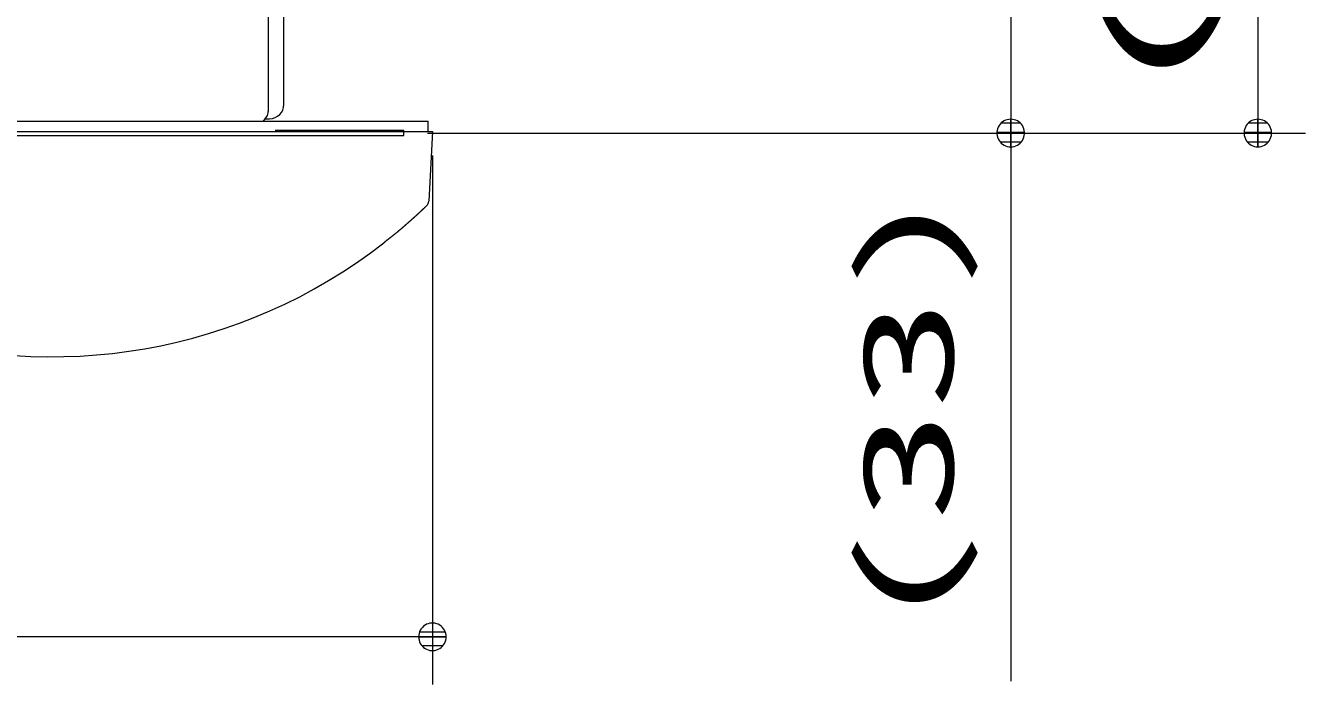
# Model space of a CAD drawing. Units: millimetres on the paper. Extents: x -305 to 305, y -152 to 152.
# Drawn here: x -76.9 to -50.01, y 77.89 to 91.73 of the extents above; entities that cross this region are included whole.
import ezdxf
from ezdxf.enums import TextEntityAlignment as Align

# ---------------------------------------------------------------- set-up
doc = ezdxf.new("R2010")
doc.units = ezdxf.units.MM
doc.linetypes.add('LONG_DASHED2', pattern=[13, 12, -1])
doc.layers.add('0-2_S3', color=7, linetype='Continuous', lineweight=9)
doc.layers.add('0-4_0', color=7, linetype='Continuous', lineweight=9)
doc.styles.add('ＭＳ ゴシック', font='')
doc.styles.get('ＭＳ ゴシック').set_extended_font_data('MS Gothic')

msp = doc.modelspace()

# ---------------------------------------------------------------- linework, layer by layer
at = {"layer": '0-2_S3'}
for p, q in [((-71.47, 90.075), (-71.47, 106.126)), ((-71.8, 103.326), (-71.8, 89.93)), ((-51.008, 99.537), (-51.008, 89.475)), ((-56.2, 92.757), (-56.2, 89.475)), ((-71.9, 89.725), (-71.831, 89.821)), ((-104.261, 89.725), (-68.441, 89.725)), ((-71.862, 89.775), (-71.77, 89.775)), ((-68.441, 89.505), (-68.441, 89.725)), ((-103.354, 89.505), (-68.35, 89.505)), ((-68.45, 89.475), (-50.008, 89.475)), ((-68.35, 89.505), (-68.426, 88.046)), ((-56.2, 89.475), (-56.2, 77.955)), ((-68.35, 89.005), (-68.35, 77.89)), ((-68.35, 78.89), (-104.352, 78.89))]:
    msp.add_line(p, q, dxfattribs=at)
at = {"layer": '0-2_S3', "linetype": 'LONG_DASHED2'}
for p, q in [((-103.752, 89.425), (-68.95, 89.425)), ((-68.95, 89.525), (-71.65, 89.525)), ((-68.95, 89.475), (-68.95, 89.525)), ((-68.95, 89.425), (-68.95, 89.475))]:
    msp.add_line(p, q, dxfattribs=at)
at = {"layer": '0-2_S3'}
for points in [[(-68.472, 87.946), (-68.475, 87.943), (-68.478, 87.94), (-68.482, 87.937), (-68.485, 87.934), (-68.488, 87.931), (-68.491, 87.928), (-68.494, 87.925), (-68.498, 87.922), (-68.501, 87.919), (-68.504, 87.916), (-68.507, 87.912), (-68.51, 87.909), (-68.514, 87.906), (-68.517, 87.903), (-68.52, 87.9), (-68.523, 87.897), (-68.526, 87.894), (-68.529, 87.891), (-68.533, 87.888), (-68.536, 87.885), (-68.539, 87.882), (-68.542, 87.879), (-68.545, 87.876), (-68.549, 87.873), (-68.552, 87.87), (-68.555, 87.867), (-68.558, 87.864), (-68.561, 87.861), (-68.565, 87.858), (-68.568, 87.855), (-68.571, 87.852), (-68.574, 87.848), (-68.578, 87.845), (-68.581, 87.842), (-68.584, 87.839), (-68.587, 87.836), (-68.59, 87.833), (-68.594, 87.83), (-68.597, 87.827)], [(-68.723, 87.71), (-68.727, 87.708), (-68.73, 87.705), (-68.733, 87.702), (-68.737, 87.699), (-68.74, 87.696), (-68.743, 87.693), (-68.746, 87.69), (-68.75, 87.687), (-68.753, 87.684), (-68.756, 87.681), (-68.76, 87.678), (-68.763, 87.675), (-68.766, 87.672), (-68.77, 87.669), (-68.773, 87.666), (-68.776, 87.663), (-68.779, 87.66), (-68.783, 87.657), (-68.786, 87.655), (-68.789, 87.652), (-68.793, 87.649), (-68.796, 87.646), (-68.799, 87.643), (-68.803, 87.64), (-68.806, 87.637), (-68.809, 87.634), (-68.813, 87.631), (-68.816, 87.628), (-68.819, 87.625), (-68.822, 87.622), (-68.826, 87.619), (-68.829, 87.616), (-68.832, 87.614), (-68.836, 87.611), (-68.839, 87.608), (-68.842, 87.605), (-68.846, 87.602), (-68.849, 87.599), (-68.852, 87.596)], [(-68.597, 87.827), (-68.6, 87.824), (-68.603, 87.821), (-68.607, 87.818), (-68.61, 87.815), (-68.613, 87.812), (-68.616, 87.809), (-68.619, 87.806), (-68.623, 87.803), (-68.626, 87.8), (-68.629, 87.797), (-68.632, 87.794), (-68.636, 87.791), (-68.639, 87.788), (-68.642, 87.785), (-68.645, 87.782), (-68.649, 87.779), (-68.652, 87.776), (-68.655, 87.773), (-68.658, 87.77), (-68.662, 87.767), (-68.665, 87.764), (-68.668, 87.761), (-68.671, 87.758), (-68.675, 87.755), (-68.678, 87.752), (-68.681, 87.749), (-68.684, 87.746), (-68.688, 87.743), (-68.691, 87.74), (-68.694, 87.737), (-68.697, 87.734), (-68.701, 87.731), (-68.704, 87.728), (-68.707, 87.725), (-68.71, 87.722), (-68.714, 87.719), (-68.717, 87.716), (-68.72, 87.713), (-68.723, 87.71)], [(-68.982, 87.483), (-68.985, 87.48), (-68.989, 87.477), (-68.992, 87.474), (-68.995, 87.471), (-68.999, 87.468), (-69.002, 87.465), (-69.005, 87.462), (-69.009, 87.459), (-69.012, 87.457), (-69.015, 87.454), (-69.019, 87.451), (-69.022, 87.448), (-69.025, 87.445), (-69.029, 87.442), (-69.032, 87.439), (-69.036, 87.436), (-69.039, 87.434), (-69.042, 87.431), (-69.046, 87.428), (-69.049, 87.425), (-69.052, 87.422), (-69.056, 87.419), (-69.059, 87.417), (-69.063, 87.414), (-69.066, 87.411), (-69.069, 87.408), (-69.073, 87.405), (-69.076, 87.402), (-69.08, 87.4), (-69.083, 87.397), (-69.086, 87.394), (-69.09, 87.391), (-69.093, 87.388), (-69.097, 87.386), (-69.1, 87.383), (-69.103, 87.38), (-69.107, 87.377), (-69.11, 87.374), (-69.114, 87.372)], [(-68.852, 87.596), (-68.856, 87.593), (-68.859, 87.59), (-68.862, 87.587), (-68.866, 87.584), (-68.869, 87.581), (-68.872, 87.579), (-68.876, 87.576), (-68.879, 87.573), (-68.882, 87.57), (-68.885, 87.567), (-68.889, 87.564), (-68.892, 87.561), (-68.895, 87.558), (-68.899, 87.555), (-68.902, 87.552), (-68.905, 87.549), (-68.909, 87.546), (-68.912, 87.544), (-68.915, 87.541), (-68.919, 87.538), (-68.922, 87.535), (-68.925, 87.532), (-68.929, 87.529), (-68.932, 87.526), (-68.935, 87.523), (-68.939, 87.52), (-68.942, 87.517), (-68.945, 87.514), (-68.949, 87.512), (-68.952, 87.509), (-68.955, 87.506), (-68.959, 87.503), (-68.962, 87.5), (-68.965, 87.497), (-68.969, 87.494), (-68.972, 87.491), (-68.975, 87.488), (-68.979, 87.485), (-68.982, 87.483)], [(-69.249, 87.265), (-69.252, 87.262), (-69.256, 87.259), (-69.259, 87.256), (-69.263, 87.254), (-69.266, 87.251), (-69.27, 87.248), (-69.273, 87.245), (-69.277, 87.243), (-69.28, 87.24), (-69.283, 87.237), (-69.287, 87.234), (-69.29, 87.232), (-69.294, 87.229), (-69.297, 87.226), (-69.301, 87.223), (-69.304, 87.221), (-69.308, 87.218), (-69.311, 87.215), (-69.315, 87.212), (-69.318, 87.21), (-69.321, 87.207), (-69.325, 87.204), (-69.328, 87.201), (-69.332, 87.199), (-69.335, 87.196), (-69.339, 87.193), (-69.342, 87.19), (-69.346, 87.188), (-69.349, 87.185), (-69.353, 87.182), (-69.356, 87.179), (-69.359, 87.177), (-69.363, 87.174), (-69.366, 87.171), (-69.37, 87.168), (-69.373, 87.166)], [(-69.114, 87.372), (-69.117, 87.369), (-69.121, 87.366), (-69.124, 87.363), (-69.128, 87.361), (-69.131, 87.358), (-69.134, 87.355), (-69.138, 87.352), (-69.141, 87.35), (-69.145, 87.347), (-69.148, 87.344), (-69.152, 87.341), (-69.155, 87.338), (-69.159, 87.336), (-69.162, 87.333), (-69.166, 87.33), (-69.169, 87.328), (-69.172, 87.325), (-69.176, 87.322), (-69.179, 87.319), (-69.183, 87.317), (-69.186, 87.314), (-69.19, 87.311), (-69.193, 87.308), (-69.197, 87.306), (-69.2, 87.303), (-69.204, 87.3), (-69.207, 87.297), (-69.211, 87.295), (-69.214, 87.292), (-69.218, 87.289), (-69.221, 87.286), (-69.225, 87.284), (-69.228, 87.281), (-69.231, 87.278), (-69.235, 87.276), (-69.238, 87.273), (-69.242, 87.27), (-69.245, 87.267), (-69.249, 87.265)]]:
    msp.add_lwpolyline(points, dxfattribs=at)
for centre, radius, start, end in [((-71.965, 89.918), 0.165, 324.1187, 3.9727), ((-71.77, 90.075), 0.3, 270, 0), ((-68.576, 88.054), 0.15, 313.9083, 356.9989), ((-76.341, 96.121), 11.347, 251.9231, 307.8854)]:
    msp.add_arc(centre, radius, start, end, dxfattribs=at)
at = {"layer": '0-4_0'}
for p, q in [((-56.2, 89.685), (-56.399, 89.685)), ((-56, 89.685), (-56.2, 89.685)), ((-51.008, 89.685), (-51.208, 89.685)), ((-50.808, 89.685), (-51.008, 89.685)), ((-56.2, 89.485), (-56.489, 89.485)), ((-56.2, 89.285), (-56.418, 89.285)), ((-55.91, 89.485), (-56.2, 89.485)), ((-55.981, 89.285), (-56.2, 89.285)), ((-51.008, 89.485), (-51.298, 89.485)), ((-51.008, 89.285), (-51.227, 89.285)), ((-50.719, 89.485), (-51.008, 89.485)), ((-50.789, 89.285), (-51.008, 89.285)), ((-68.078, 78.99), (-68.622, 78.99)), ((-68.131, 78.701), (-68.569, 78.701))]:
    msp.add_line(p, q, dxfattribs=at)
for points in [[(-56.2, 89.765), (-56.236, 89.762), (-56.272, 89.755), (-56.306, 89.744), (-56.339, 89.729), (-56.37, 89.709), (-56.398, 89.686), (-56.423, 89.659), (-56.444, 89.63), (-56.462, 89.598), (-56.475, 89.564), (-56.484, 89.529), (-56.489, 89.493), (-56.489, 89.456), (-56.484, 89.42), (-56.475, 89.385), (-56.462, 89.351), (-56.444, 89.319), (-56.423, 89.29), (-56.398, 89.263), (-56.37, 89.24), (-56.339, 89.22), (-56.306, 89.205), (-56.272, 89.194), (-56.236, 89.187), (-56.2, 89.185), (-56.2, 89.475)], [(-56.2, 89.185), (-56.163, 89.187), (-56.127, 89.194), (-56.093, 89.205), (-56.06, 89.22), (-56.029, 89.24), (-56.001, 89.263), (-55.976, 89.29), (-55.955, 89.319), (-55.937, 89.351), (-55.924, 89.385), (-55.915, 89.42), (-55.91, 89.456), (-55.91, 89.493), (-55.915, 89.529), (-55.924, 89.564), (-55.937, 89.598), (-55.955, 89.63), (-55.976, 89.659), (-56.001, 89.686), (-56.029, 89.709), (-56.06, 89.729), (-56.093, 89.744), (-56.127, 89.755), (-56.163, 89.762), (-56.2, 89.765), (-56.2, 89.475)], [(-51.008, 89.765), (-51.044, 89.762), (-51.08, 89.755), (-51.115, 89.744), (-51.148, 89.729), (-51.179, 89.709), (-51.207, 89.686), (-51.232, 89.659), (-51.253, 89.63), (-51.27, 89.598), (-51.284, 89.564), (-51.293, 89.529), (-51.298, 89.493), (-51.298, 89.456), (-51.293, 89.42), (-51.284, 89.385), (-51.27, 89.351), (-51.253, 89.319), (-51.232, 89.29), (-51.207, 89.263), (-51.179, 89.24), (-51.148, 89.22), (-51.115, 89.205), (-51.08, 89.194), (-51.044, 89.187), (-51.008, 89.185), (-51.008, 89.475)], [(-51.008, 89.185), (-50.972, 89.187), (-50.936, 89.194), (-50.901, 89.205), (-50.868, 89.22), (-50.838, 89.24), (-50.81, 89.263), (-50.785, 89.29), (-50.763, 89.319), (-50.746, 89.351), (-50.732, 89.385), (-50.723, 89.42), (-50.719, 89.456), (-50.719, 89.493), (-50.723, 89.529), (-50.732, 89.564), (-50.746, 89.598), (-50.763, 89.63), (-50.785, 89.659), (-50.81, 89.686), (-50.838, 89.709), (-50.868, 89.729), (-50.901, 89.744), (-50.936, 89.755), (-50.972, 89.762), (-51.008, 89.765), (-51.008, 89.475)], [(-68.06, 78.89), (-68.062, 78.927), (-68.069, 78.962), (-68.08, 78.997), (-68.096, 79.03), (-68.115, 79.061), (-68.139, 79.089), (-68.165, 79.114), (-68.195, 79.135), (-68.226, 79.153), (-68.26, 79.166), (-68.296, 79.175), (-68.332, 79.18), (-68.368, 79.18), (-68.404, 79.175), (-68.44, 79.166), (-68.473, 79.153), (-68.505, 79.135), (-68.535, 79.114), (-68.561, 79.089), (-68.585, 79.061), (-68.604, 79.03), (-68.62, 78.997), (-68.631, 78.962), (-68.638, 78.927), (-68.64, 78.89), (-68.35, 78.89)], [(-68.64, 78.89), (-68.638, 78.854), (-68.631, 78.818), (-68.62, 78.783), (-68.604, 78.75), (-68.585, 78.72), (-68.561, 78.692), (-68.535, 78.667), (-68.505, 78.645), (-68.473, 78.628), (-68.44, 78.614), (-68.404, 78.605), (-68.368, 78.601), (-68.332, 78.601), (-68.296, 78.605), (-68.26, 78.614), (-68.226, 78.628), (-68.195, 78.645), (-68.165, 78.667), (-68.139, 78.692), (-68.115, 78.72), (-68.096, 78.75), (-68.08, 78.783), (-68.069, 78.818), (-68.062, 78.854), (-68.06, 78.89), (-68.35, 78.89)]]:
    msp.add_lwpolyline(points, close=True, dxfattribs=at)

# ---------------------------------------------------------------- texts
at = {"layer": '0-2_S3', "style": 'ＭＳ ゴシック'}
for s, width, p in [('(101)', 2.15, (-51.638, 90.072)), ('(33)', 1.8, (-56.829, 78.955))]:
    msp.add_text(s, height=1.924, rotation=90, dxfattribs=dict(at, width=width)).set_placement(p, align=Align.BOTTOM_LEFT)

doc.saveas('drawing.dxf')
